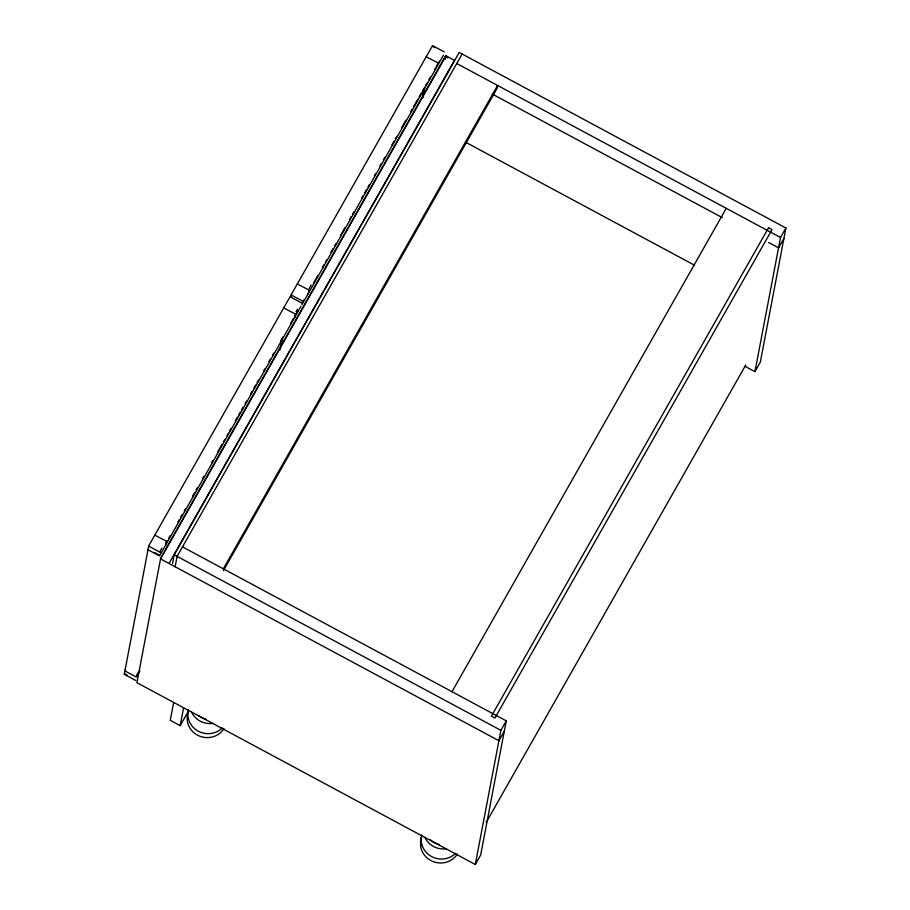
<?xml version="1.0" encoding="UTF-8"?>
<svg xmlns="http://www.w3.org/2000/svg" width="910" height="910" viewBox="0 0 910 910"><rect width="100%" height="100%" fill="white"/><g stroke="black" fill="none" stroke-linecap="round" stroke-linejoin="round"><path stroke-width="1.36" d="M124.101 674.23L135.772 680.498M154.802 535.137L166.462 541.222L165.768 544.885M172.547 563.392L174.185 554.804L459.22 52.461L785.91 228L760.316 362.157L754.936 371.644L744.949 366.275M175.118 566.748L177.097 556.374L462.132 54.02M173.673 702.44L170.261 720.322L180.18 725.657L188.586 710.846M180.18 725.657L183.593 707.764M283.692 307.967L295.363 314.052L294.783 317.522M279.984 349.542L282.111 338.406M280.052 349.656L282.18 338.52M290.768 297.354L291.291 294.567L432.227 46.182L435.151 47.752M297.308 283.965L308.979 290.051L308.285 293.714M426.21 56.795L437.881 62.87L437.209 66.407M422.502 98.371L424.356 88.623M422.832 97.086L424.697 87.349M445.036 59.343L445.741 55.669L454.488 60.367L169.453 562.721M445.741 55.669L160.706 558.012L136.921 682.682L475.293 864.5L500.887 730.343L506.267 720.856L182.489 546.887M506.267 720.856L480.673 855.013L475.293 864.5M754.936 371.644L780.53 237.487L785.91 228M301.665 303.041L290.074 296.683M444.182 51.87L432.512 45.591M148.546 546.068L160.228 552.313M291.063 294.942L302.734 301.142M289.71 297.365L148.785 545.738L124.386 673.639L127.298 675.197M148.137 549.139L147.932 549.765L159.546 555.862L300.937 306.408M159.864 551.699L161.866 548.161M296.114 311.561L297.456 309.207M309.104 288.686L311.197 284.978M165.973 543.077L167.372 540.608M168.771 538.14L170.17 535.672M177.882 522.09L179.281 519.621M180.68 517.153L182.08 514.685M184.184 510.976L185.583 508.508M192.59 496.166L194.694 492.458M196.094 489.989L197.493 487.521M202.395 478.876L203.794 476.408M211.507 462.826L212.906 460.358M217.808 451.713L222.006 444.308M223.416 441.839L224.815 439.371M226.92 435.662L228.319 433.194M229.718 430.726L231.117 428.257M235.326 420.852L237.419 417.144M238.829 414.676L240.229 412.207M241.628 409.739L243.027 407.271M245.131 403.562L246.53 401.094M250.728 393.689L252.138 391.22M253.537 388.752L255.642 385.044M257.041 382.575L258.44 380.107M263.343 371.462L264.742 368.994M268.95 361.588L270.35 359.12M272.454 355.412L273.853 352.943M280.86 340.602L282.953 336.893M290.665 323.312L293.464 318.375M313.393 283.26L317.59 275.855M322.493 267.21L323.892 264.742M325.302 262.273L326.701 259.805M330.899 252.4L333.003 248.692M334.402 246.223L335.801 243.755M340.704 235.11L344.913 227.705M349.815 219.06L351.214 216.591M352.614 214.123L354.024 211.655M361.725 198.073L363.124 195.605M364.523 193.136L366.628 189.428M368.027 186.96L369.426 184.491M374.328 175.846L375.739 173.378M379.936 165.973L381.335 163.504M383.44 159.796L384.839 157.328M391.846 144.986L393.95 141.278M395.349 138.809L396.749 136.341M401.651 127.696L405.86 120.291M410.763 111.646L412.162 109.177M413.561 106.709L417.77 99.304M419.169 96.835L421.273 93.127M422.672 90.659L424.071 88.19M425.471 85.722L426.87 83.254M428.974 79.545L430.373 77.077M434.582 69.672L435.981 67.203M295.079 315.645L297.615 311.174M302.37 302.802L304.27 299.458M436.959 65.588L439.496 61.118M125.034 670.238L124.829 670.852L136.295 677.017L139.901 670.875M136.75 675.072L138.65 671.728M223.325 568.83L497.588 85.46L497.008 88.497L223.439 570.627M223.928 728.591L223.234 729.809A19.997 19.235 10.8 0 1 202.373 737.02A19.997 19.235 10.8 0 1 187.267 721.061L187.198 716.011A20.054 19.292 10.8 0 1 188.427 711.108M452.008 691.702L726.271 208.333M504.288 731.231L498.908 740.717L160.535 558.911L445.57 56.556L447.891 57.808M783.931 238.374L778.551 247.861L768.552 242.492M457.286 853.978L456.592 855.207A19.997 19.235 10.8 0 1 435.731 862.407A19.997 19.235 10.8 0 1 420.625 846.459M486.167 822.515L745.745 365.035M301.915 304.748L443.443 55.237M456.752 63.518L780.53 237.487M492.276 94.037L722.392 217.695M466.022 142.449L694.41 265.163M174.185 554.804L500.887 730.343M154.745 552.688L159.216 555.1M420.682 846.448L420.557 841.397A20.054 19.292 10.8 0 1 421.785 836.495M455.694 853.261A20.054 19.292 10.8 0 1 431.636 856.583A20.054 19.292 10.8 0 1 421.705 834.993M446.196 848.791A20.054 19.292 10.8 0 1 424.834 837.314M439.155 844.469A20.054 19.292 10.8 0 1 430.089 839.6M222.347 727.875A20.054 19.292 10.8 0 1 198.278 731.196A20.054 19.292 10.8 0 1 188.347 709.607M212.838 723.404A20.054 19.292 10.8 0 1 191.475 711.927M205.796 719.082A20.054 19.292 10.8 0 1 198.744 715.84M768.54 227.762L491.423 716.159L494.926 718.035L772.033 229.65L768.54 227.762"/></g></svg>
